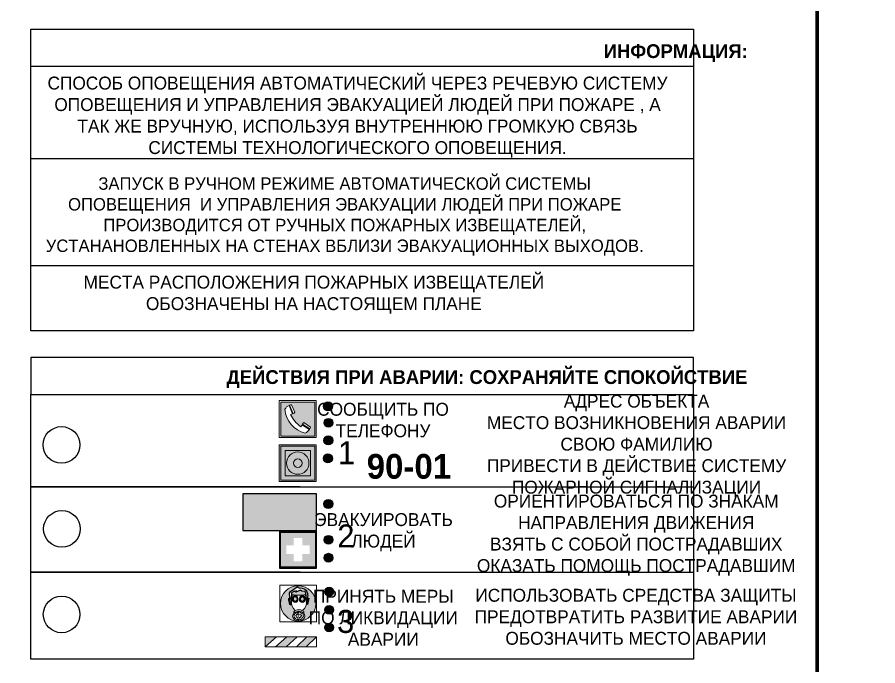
# Model space of a CAD drawing. Header units: millimetres. Extents: x 13114 to 67229, y 22859 to 38520.
# Drawn here: x 17693.4 to 17880.1, y 25170.6 to 25311.4 of the extents above; entities that cross this region are included whole.
import ezdxf

# ---------------------------------------------------------------- set-up
doc = ezdxf.new("R2010")
doc.units = ezdxf.units.MM
doc.styles.add('обычный', font='arial.ttf')

# ---------------------------------------------------------------- blocks, each defined once
blk = doc.blocks.new('A$C38D26F80')
h = blk.add_hatch(color=5)
h.dxf.hatch_style = 1
h.paths.add_polyline_path([(-8.77, -4.48, 1), (-0.19, -4.48, 1)])
h.paths.add_polyline_path([(-6.75, -3.58), (-6.75, -3.31), (-6.62, -3.22), (-6.5, -3.22), (-6.42, -3.3), (-6.39, -3.28), (-6.59, -2.23), (-6.59, -2.01), (-6.38, -1.58), (-4.76, -0.4), (-4.13, -0.79, -0.362848), (-2.1, -2.1, -0.201049), (-2.17, -2.48, 0.085434), (-2.26, -3.13), (-1.9, -3.16), (-2.25, -4.7), (-2.4, -4.59), (-2.43, -4.34), (-2.36, -4.34), (-2.14, -3.34), (-2.47, -3.42), (-2.58, -1.95), (-2.77, -1.58), (-3.58, -1.52), (-3.92, -1.26), (-5.05, -1.73), (-4.87, -1.39), (-5.41, -1.6), (-5.41, -1.46), (-6.13, -1.87), (-6.18, -3.5), (-6.56, -3.47), (-6.37, -4.59), (-6.16, -4.43), (-6.16, -4.66), (-6.36, -4.79), (-6.37, -4.8), (-6.51, -4.76)], flags=16)
h.paths.add_polyline_path([(-6.51, -4.76), (-6.36, -4.79), (-6.37, -4.8)], flags=0)
h.paths.add_polyline_path([(-5.92, -2.34, 0.089508), (-2.67, -2.35), (-2.48, -3.88, -0.268602), (-3.4, -6.18, 0.262449), (-5.2, -6.18, -0.268602), (-6.11, -3.88)], flags=16)
edge = h.paths.add_edge_path(flags=16)
edge.add_ellipse((-5.19, -3.41), major_axis=(0, 0.842), ratio=0.848992, start_angle=0, end_angle=360)
edge = h.paths.add_edge_path(flags=0)
edge.add_ellipse((-5.19, -3.39), major_axis=(0, 0.665), ratio=0.853798, start_angle=0, end_angle=360)
edge = h.paths.add_edge_path(flags=0)
edge.add_ellipse((-5.19, -3.4), major_axis=(0, 0.528), ratio=0.864094, start_angle=0, end_angle=360)
edge = h.paths.add_edge_path(flags=16)
edge.add_ellipse((-3.47, -3.4), major_axis=(0, 0.842), ratio=0.848992, start_angle=0, end_angle=360)
h.paths.add_polyline_path([(-3.13, -6.45), (-3.13, -6.84, 0.383174), (-5.57, -6.85), (-5.57, -6.49, -0.369952)], flags=16)
edge = h.paths.add_edge_path(flags=0)
edge.add_ellipse((-3.47, -3.39), major_axis=(0, 0.665), ratio=0.853798, start_angle=0, end_angle=360)
edge = h.paths.add_edge_path(flags=0)
edge.add_ellipse((-3.47, -3.4), major_axis=(0, 0.528), ratio=0.864094, start_angle=0, end_angle=360)
edge = h.paths.add_edge_path(flags=16)
edge.add_ellipse((-4.34, -7.57), major_axis=(-1.48, 0), ratio=0.744955, start_angle=0, end_angle=360)
h.paths.add_polyline_path([(-5.01, -6.85, -1), (-5.15, -6.85, -1)], flags=0)
h.paths.add_polyline_path([(-5.33, -7.14, -1), (-5.47, -7.14, -1)], flags=0)
h.paths.add_polyline_path([(-4.61, -6.71, -1), (-4.74, -6.71, -1)], flags=16)
h.paths.add_polyline_path([(-5.43, -7.51, -1), (-5.57, -7.51, -1)], flags=0)
h.paths.add_polyline_path([(-4.26, -6.67, -1), (-4.4, -6.67, -1)], flags=16)
h.paths.add_polyline_path([(-4.74, -7.14, -1), (-4.88, -7.14, -1)], flags=0)
h.paths.add_polyline_path([(-4.93, -7.43, -1), (-5.07, -7.43, -1)], flags=0)
h.paths.add_polyline_path([(-4.41, -7.07, -1), (-4.54, -7.07, -1)], flags=0)
h.paths.add_polyline_path([(-5.33, -7.87, -1), (-5.46, -7.87, -1)], flags=0)
h.paths.add_polyline_path([(-3.8, -6.71, -1), (-3.94, -6.71, -1)], flags=16)
h.paths.add_polyline_path([(-4.85, -7.78, -1), (-4.98, -7.78, -1)], flags=0)
h.paths.add_polyline_path([(-3.96, -7.14, -1), (-4.1, -7.14, -1)], flags=0)
h.paths.add_polyline_path([(-4.33, -7.53, -1), (-4.47, -7.53, -1)], flags=0)
h.paths.add_polyline_path([(-5.09, -8.12, -1), (-5.23, -8.12, -1)], flags=0)
h.paths.add_polyline_path([(-3.5, -6.94, -1), (-3.64, -6.94, -1)], flags=0)
h.paths.add_polyline_path([(-4.54, -7.97, -1), (-4.68, -7.97, -1)], flags=0)
h.paths.add_polyline_path([(-3.66, -7.39, -1), (-3.8, -7.39, -1)], flags=0)
h.paths.add_polyline_path([(-4.73, -8.35, -1), (-4.86, -8.35, -1)], flags=0)
h.paths.add_polyline_path([(-4.09, -7.96, -1), (-4.23, -7.96, -1)], flags=0)
h.paths.add_polyline_path([(-3.77, -7.74, -1), (-3.91, -7.74, -1)], flags=0)
h.paths.add_polyline_path([(-3.22, -7.27, -1), (-3.35, -7.27, -1)], flags=0)
h.paths.add_polyline_path([(-4.34, -8.4, -1), (-4.47, -8.4, -1)], flags=0)
h.paths.add_polyline_path([(-3.16, -7.61, -1), (-3.3, -7.61, -1)], flags=0)
h.paths.add_polyline_path([(-3.9, -8.35, -1), (-4.04, -8.35, -1)], flags=0)
h.paths.add_polyline_path([(-3.32, -7.91, -1), (-3.46, -7.91, -1)], flags=0)
h.paths.add_polyline_path([(-3.55, -8.23, -1), (-3.69, -8.23, -1)], flags=0)
at = {"color": 5, "lineweight": 5}
for p, q in [((-4.48, 0), (-8.96, 0)), ((-8.96, 0), (-8.96, -4.48)), ((-4.48, 0), (0, 0)), ((0, 0), (0, -4.48)), ((-6.59, -2.01), (-6.38, -1.58)), ((-6.59, -2.23), (-6.59, -2.01)), ((-6.38, -1.58), (-4.76, -0.4)), ((-6.13, -1.87), (-6.18, -3.5)), ((-5.41, -1.46), (-6.13, -1.87)), ((-4.87, -1.39), (-5.41, -1.6)), ((-5.41, -1.6), (-5.41, -1.46)), ((-3.92, -1.26), (-5.05, -1.73)), ((-5.05, -1.73), (-4.87, -1.39)), ((-4.76, -0.4), (-4.13, -0.79)), ((-3.58, -1.52), (-3.92, -1.26)), ((-2.77, -1.58), (-3.58, -1.52)), ((-2.58, -1.95), (-2.77, -1.58)), ((-2.47, -3.42), (-2.58, -1.95)), ((-6.75, -3.31), (-6.62, -3.22)), ((-6.75, -3.58), (-6.75, -3.31)), ((-6.51, -4.76), (-6.75, -3.58)), ((-6.62, -3.22), (-6.5, -3.22)), ((-6.39, -3.28), (-6.59, -2.23)), ((-6.18, -3.5), (-6.56, -3.47)), ((-6.56, -3.47), (-6.37, -4.59)), ((-6.5, -3.22), (-6.42, -3.3)), ((-6.42, -3.3), (-6.39, -3.28)), ((-5.92, -2.34), (-6.11, -3.88)), ((-2.67, -2.34), (-2.48, -3.88)), ((-2.14, -3.34), (-2.47, -3.42)), ((-2.36, -4.34), (-2.14, -3.34)), ((-1.9, -3.16), (-2.26, -3.13)), ((-2.25, -4.7), (-1.9, -3.16)), ((-8.96, -8.96), (-8.96, -4.48)), ((-6.37, -4.8), (-6.51, -4.76)), ((-6.37, -4.59), (-6.16, -4.43)), ((-6.16, -4.66), (-6.37, -4.8)), ((-6.16, -4.43), (-6.16, -4.66)), ((-2.43, -4.34), (-2.4, -4.59)), ((-2.43, -4.34), (-2.36, -4.34)), ((-2.4, -4.59), (-2.25, -4.7)), ((0, -8.96), (0, -4.48)), ((-5.57, -6.49), (-5.57, -6.85)), ((-3.13, -6.45), (-3.13, -6.84)), ((-4.48, -8.96), (-8.96, -8.96)), ((-4.48, -8.96), (0, -8.96))]:
    blk.add_line(p, q, dxfattribs=at)
at = {"color": 5}
for p, q in [((-6.59, -2.01), (-6.38, -1.58)), ((-6.59, -2.23), (-6.59, -2.01)), ((-6.38, -1.58), (-4.76, -0.4)), ((-6.13, -1.87), (-6.18, -3.5)), ((-5.41, -1.46), (-6.13, -1.87)), ((-4.87, -1.39), (-5.41, -1.6)), ((-5.41, -1.6), (-5.41, -1.46)), ((-3.92, -1.26), (-5.05, -1.73)), ((-5.05, -1.73), (-4.87, -1.39)), ((-4.76, -0.4), (-4.13, -0.79)), ((-3.58, -1.52), (-3.92, -1.26)), ((-2.77, -1.58), (-3.58, -1.52)), ((-2.58, -1.95), (-2.77, -1.58)), ((-2.47, -3.42), (-2.58, -1.95)), ((-6.75, -3.31), (-6.62, -3.22)), ((-6.75, -3.58), (-6.75, -3.31)), ((-6.51, -4.76), (-6.75, -3.58)), ((-6.62, -3.22), (-6.5, -3.22)), ((-6.39, -3.28), (-6.59, -2.23)), ((-6.18, -3.5), (-6.56, -3.47)), ((-6.56, -3.47), (-6.37, -4.59)), ((-6.5, -3.22), (-6.42, -3.3)), ((-6.42, -3.3), (-6.39, -3.28)), ((-2.14, -3.34), (-2.47, -3.42)), ((-2.36, -4.34), (-2.14, -3.34)), ((-2.26, -3.13), (-1.9, -3.16)), ((-1.9, -3.16), (-2.25, -4.7)), ((-6.37, -4.8), (-6.51, -4.76)), ((-6.36, -4.79), (-6.51, -4.76)), ((-6.37, -4.59), (-6.16, -4.43)), ((-6.16, -4.66), (-6.37, -4.8)), ((-6.16, -4.66), (-6.36, -4.79)), ((-6.16, -4.43), (-6.16, -4.66)), ((-2.4, -4.59), (-2.43, -4.34)), ((-2.43, -4.34), (-2.36, -4.34)), ((-2.25, -4.7), (-2.4, -4.59))]:
    blk.add_line(p, q, dxfattribs=at)
at = {"color": 5, "lineweight": 5}
for centre, radius in [((-4.48, -4.48), 4.29), ((-5.5, -7.51), 0.0678), ((-5.4, -7.14), 0.0678), ((-5.4, -7.87), 0.0678), ((-5.16, -8.12), 0.0678), ((-5.08, -6.85), 0.0678), ((-5, -7.43), 0.0678), ((-4.91, -7.78), 0.0678), ((-4.81, -7.14), 0.0678), ((-4.79, -8.35), 0.0678), ((-4.67, -6.71), 0.0678), ((-4.61, -7.97), 0.0678), ((-4.47, -7.07), 0.0678), ((-4.4, -7.53), 0.0678), ((-4.4, -8.4), 0.0678), ((-4.33, -6.67), 0.0678), ((-4.16, -7.96), 0.0678), ((-4.03, -7.14), 0.0678), ((-3.97, -8.35), 0.0678), ((-3.87, -6.71), 0.0678), ((-3.84, -7.74), 0.0678), ((-3.73, -7.39), 0.0678), ((-3.62, -8.23), 0.0678), ((-3.57, -6.94), 0.0678), ((-3.39, -7.91), 0.0678), ((-3.28, -7.27), 0.0678), ((-3.23, -7.61), 0.0678)]:
    blk.add_circle(centre, radius, dxfattribs=at)
at = {"color": 5}
for centre, radius, start, end in [((-3.89, -2.66), 1.88, 17.387, 97.1599), ((-0.35, -3.07), 1.91, 162.2553, 181.7878), ((-2.6, -2.2), 0.511, 326.3906, 11.8614)]:
    blk.add_arc(centre, radius, start, end, dxfattribs=at)
at = {"color": 5, "lineweight": 5}
for centre, radius, start, end in [((-3.66, -4.24), 2.47, 171.573, 231.7124), ((-4.28, 6.66), 9.15, 259.6987, 280.1569), ((-4.93, -4.24), 2.47, 308.2876, 8.427), ((-0.47, -3.05), 1.79, 161.5846, 182.4584), ((-2.6, -2.2), 0.513, 326.4781, 11.7739), ((-4.33, -7.88), 1.87, 50.358, 131.5662), ((-4.3, -7.78), 1.83, 60.5889, 119.4111), ((-4.34, -8.2), 1.82, 48.4943, 132.3565)]:
    blk.add_arc(centre, radius, start, end, dxfattribs=at)
for centre, major_axis, ratio in [((-5.19, -3.41), (0, 0.842), 0.848992), ((-5.19, -3.39), (0, 0.665), 0.853798), ((-5.19, -3.4), (0, 0.528), 0.864094), ((-3.47, -3.4), (0, 0.842), 0.848992), ((-3.47, -3.39), (0, 0.665), 0.853798), ((-3.47, -3.4), (0, 0.528), 0.864094), ((-4.34, -7.57), (-1.48, 0), 0.744955)]:
    blk.add_ellipse(centre, major_axis=major_axis, ratio=ratio, dxfattribs=at)
blk = doc.blocks.new('A$C47DD6509')
at = {"lineweight": 5}
for points in [[(-8.69, 0), (-11.19, 0), (-11.19, -2.22)], [(-4.22, 0), (-6.45, 0), (-8.91, -2.22), (-6.61, -2.22)], [(0, 0), (-2.09, 0), (-4.36, -2.22), (-2.29, -2.22)]]:
    blk.add_hatch(color=242, dxfattribs=at).paths.add_polyline_path(points)
at = {"color": 242, "lineweight": 5}
for p, q in [((-11.19, -2.22), (-8.69, 0)), ((-11.19, -2.22), (-11.19, 0)), ((-11.19, 0), (-8.69, 0)), ((-11.19, 0), (0, 0)), ((-8.91, -2.22), (-6.45, 0)), ((-6.61, -2.22), (-4.22, 0)), ((-4.36, -2.22), (-2.09, 0)), ((-2.29, -2.22), (0, 0)), ((0, 0), (0, -2.22)), ((0, -2.22), (-11.19, -2.22))]:
    blk.add_line(p, q, dxfattribs=at)
blk = doc.blocks.new('A$C32E8229D')
at = {"true_color": 0xffffff}
blk.add_hatch(color=7, dxfattribs=at).paths.add_polyline_path([(0, 0), (0, -8), (16, -8), (16, 0)])
h = blk.add_hatch(color=126)
h.paths.add_polyline_path([(0.2, -0.2), (15.8, -0.2), (15.8, -7.8), (0.2, -7.8)])
h.paths.add_polyline_path([(13.49, -2.05), (12.08, -2.05), (11.37, -2.63, 0.162397), (11.29, -2.84), (11.29, -3.63), (10.35, -3.63), (10.35, -4.05), (11.68, -4.05), (11.68, -3.48), (12.26, -4.28), (11.29, -5.1), (11.29, -6.78), (11.85, -6.78), (11.85, -5.44), (12.8, -4.64), (12.8, -5.94), (14.46, -5.94), (14.46, -5.39), (13.45, -5.39), (13.45, -3.97), (12.46, -2.59), (13.15, -2.59), (13.69, -3.34), (14.18, -3)], flags=16)
h.paths.add_polyline_path([(10.74, -1.82, 1), (11.8, -1.82, 1)], flags=16)
h.paths.add_polyline_path([(9.39, -3.59), (5.99, -3.59), (6.56, -3.03), (5.91, -3.03), (5.1, -3.83), (5.91, -4.64), (6.56, -4.64), (5.99, -4.09), (9.39, -4.09)], flags=16)
h.paths.add_polyline_path([(4.29, -1.08), (1.72, -1.08), (1.72, -6.6), (4.29, -6.6)], flags=16)
at = {"color": 126}
blk.add_lwpolyline([(16, -8), (0, -8), (0, 0), (16, 0)], close=True, dxfattribs=at)
blk = doc.blocks.new('A$C18900ED3')
h = blk.add_hatch(color=126)
h.paths.add_polyline_path([(-0.18, -0.18), (-7.02, -0.18), (-7.02, -7.02), (-0.18, -7.02)])
h.paths.add_polyline_path([(-5.89, -4.46), (-5.89, -2.77), (-4.46, -2.77), (-4.46, -1.31), (-2.77, -1.31), (-2.77, -2.77), (-1.33, -2.77), (-1.33, -4.46), (-2.77, -4.46), (-2.77, -5.89), (-4.46, -5.89), (-4.46, -4.46)], flags=16)
at = {"color": 126}
for p, q in [((-7.2, 0), (-7.2, -7.2)), ((0, 0), (-7.2, 0)), ((0, -7.2), (0, 0)), ((-7.02, -7.02), (-7.02, -0.18)), ((-7.02, -0.18), (-0.18, -0.18)), ((-0.18, -0.18), (-0.18, -7.02)), ((-7.2, -7.2), (0, -7.2)), ((-0.18, -7.02), (-7.02, -7.02))]:
    blk.add_line(p, q, dxfattribs=at)
blk = doc.blocks.new('A$C456E1F9C')
at = {"lineweight": 5}
h = blk.add_hatch(color=242, dxfattribs=at)
h.paths.add_polyline_path([(0.51, -1.47), (0.51, -13.26), (12.29, -13.26), (12.29, -1.47)])
h.paths.add_polyline_path([(5.42, -4.95, -0.254479), (4.78, -5.4), (3.52, -2.53, -0.209735), (4.23, -2.4)], flags=16)
h.paths.add_polyline_path([(8.53, -8.6), (10.87, -10.17), (10.54, -10.76), (8.03, -9.13, -0.192251)], flags=16)
h.paths.add_polyline_path([(4.61, -5.49, 0.005518), (3.87, -5.72, 0.128647), (7.49, -10.01, 0.00809), (7.83, -9.33), (10.47, -10.97, -0.16736), (8.99, -12.25, -0.327862), (1.95, -3.95, -0.166952), (3.36, -2.62)], flags=16)
at = {"color": 242, "lineweight": 5}
for p, q in [((0, -13.77), (0, -0.97)), ((12.8, -0.97), (0, -0.97)), ((4.61, -5.49), (3.36, -2.62)), ((3.52, -2.53), (4.78, -5.4)), ((4.23, -2.4), (5.42, -4.95)), ((12.8, -13.77), (12.8, -0.97)), ((10.81, -10.12), (8.53, -8.6)), ((7.83, -9.33), (10.47, -10.97)), ((8.03, -9.13), (10.54, -10.76)), ((10.54, -10.76), (10.8, -10.3)), ((10.8, -10.3), (10.81, -10.12)), ((0, -13.77), (12.8, -13.77))]:
    blk.add_line(p, q, dxfattribs=at)
blk.add_lwpolyline([(0.51, -1.47), (12.29, -1.47), (12.29, -13.26), (0.51, -13.26)], close=True, dxfattribs=at)
for centre, radius, start, end in [((4.59, -5.34), 2.99, 114.2845, 152.1974), ((4.02, -3.27), 0.891, 76.3284, 123.7092), ((11.12, -3.31), 9.19, 183.9915, 256.6009), ((14.98, -39.1), 35.17, 107.1487, 108.4135), ((13.86, -0.94), 11.08, 205.5536, 234.8762), ((4.68, -4.59), 0.824, 276.9621, 334.0723), ((8.94, -9.5), 0.989, 114.4092, 157.9388), ((-13.31, 0.8), 23.44, 332.5487, 334.4027), ((7.87, -9.46), 3, 291.9291, 329.9329)]:
    blk.add_arc(centre, radius, start, end, dxfattribs=at)
blk = doc.blocks.new('A$C54414219')
at = {"true_color": 0xffffff}
h = blk.add_hatch(color=7, dxfattribs=at)
h.paths.add_polyline_path([(2.39, -9.45), (2.39, -18.3), (11.23, -18.3), (11.23, -9.45)], flags=0)
h.paths.add_polyline_path([(10.71, -13.87, -1), (2.92, -13.87, -1)], flags=0)
h.paths.add_polyline_path([(8.3, -13.87, -1), (5.33, -13.87, -1)], flags=0)
h.paths.add_polyline_path([(0.41, -7.47), (0.41, -20.27), (13.21, -20.27), (13.21, -7.47)])
h.paths.add_polyline_path([(0.92, -19.77), (12.71, -19.77), (12.71, -7.98), (0.92, -7.98)], flags=16)
h.paths.add_polyline_path([(11.23, -9.45), (11.23, -18.3), (2.39, -18.3), (2.39, -9.45)], flags=0)
at = {"lineweight": 5}
h = blk.add_hatch(color=242, dxfattribs=at)
h.paths.add_polyline_path([(12.71, -7.98), (0.92, -7.98), (0.92, -19.77), (12.71, -19.77)])
h.paths.add_polyline_path([(11.23, -18.3), (2.39, -18.3), (2.39, -9.45), (11.23, -9.45)], flags=16)
h.paths.add_polyline_path([(10.71, -13.87, -1), (2.92, -13.87, -1)], flags=0)
h.paths.add_polyline_path([(8.3, -13.87, -1), (5.33, -13.87, -1)], flags=0)
at = {"true_color": 0xffffff}
h = blk.add_hatch(color=7, dxfattribs=at)
h.paths.add_polyline_path([(2.39, -9.45), (2.39, -18.3), (11.23, -18.3), (11.23, -9.45)])
h.paths.add_polyline_path([(10.71, -13.87, -1), (2.92, -13.87, -1)], flags=16)
h.paths.add_polyline_path([(8.3, -13.87, -1), (5.33, -13.87, -1)], flags=0)
at = {"lineweight": 5}
h = blk.add_hatch(color=242, dxfattribs=at)
h.paths.add_polyline_path([(2.92, -13.87, 1), (10.71, -13.87, 1)])
h.paths.add_polyline_path([(8.3, -13.87, -1), (5.33, -13.87, -1)], flags=16)
at = {"color": 242, "lineweight": 5}
for p, q in [((0.41, -20.27), (0.41, -7.47)), ((0.41, -7.47), (13.21, -7.47)), ((0.41, -7.47), (13.21, -7.47)), ((13.21, -20.27), (13.21, -7.47)), ((0.41, -20.27), (13.21, -20.27))]:
    blk.add_line(p, q, dxfattribs=at)
for points in [[(0.92, -7.98), (12.71, -7.98), (12.71, -19.77), (0.92, -19.77)], [(2.39, -9.45), (11.23, -9.45), (11.23, -18.3), (2.39, -18.3)]]:
    blk.add_lwpolyline(points, close=True, dxfattribs=at)
for radius in [3.89, 1.49]:
    blk.add_circle((6.81, -13.87), radius, dxfattribs=at)

msp = doc.modelspace()

# ---------------------------------------------------------------- hatches: boundary and pattern name
at = {"lineweight": 0}
h = msp.add_hatch(color=256, dxfattribs=at)
h.dxf.hatch_style = 1
h.paths.add_polyline_path([(17759.87, 25226.98, 1), (17761.8, 25226.98, 1)])
h = msp.add_hatch(color=256, dxfattribs=at)
h.dxf.hatch_style = 1
h.paths.add_polyline_path([(17759.98, 25223.39, 1), (17761.91, 25223.39, 1)])
h = msp.add_hatch(color=256, dxfattribs=at)
h.dxf.hatch_style = 1
h.paths.add_polyline_path([(17759.94, 25219.58, 1), (17761.87, 25219.58, 1)])
h = msp.add_hatch(color=256, dxfattribs=at)
h.dxf.hatch_style = 1
h.paths.add_polyline_path([(17759.86, 25215.66, 1), (17761.79, 25215.66, 1)])
h = msp.add_hatch(color=256, dxfattribs=at)
h.dxf.hatch_style = 1
h.paths.add_polyline_path([(17759.94, 25205.77, 1), (17761.87, 25205.77, 1)])
h = msp.add_hatch(color=256, dxfattribs=at)
h.dxf.hatch_style = 1
h.paths.add_polyline_path([(17759.98, 25197.99, 1), (17761.91, 25197.99, 1)])
h = msp.add_hatch(color=256, dxfattribs=at)
h.dxf.hatch_style = 1
h.paths.add_polyline_path([(17759.97, 25194.09, 1), (17761.9, 25194.09, 1)])
h = msp.add_hatch(color=256, dxfattribs=at)
h.dxf.hatch_style = 1
h.paths.add_polyline_path([(17760.13, 25186.73, 1), (17762.06, 25186.73, 1)])
h = msp.add_hatch(color=256, dxfattribs=at)
h.dxf.hatch_style = 1
h.paths.add_polyline_path([(17760.13, 25182.79, 1), (17762.06, 25182.79, 1)])
h = msp.add_hatch(color=256, dxfattribs=at)
h.dxf.hatch_style = 1
h.paths.add_polyline_path([(17760.13, 25178.95, 1), (17762.06, 25178.95, 1)])

# ---------------------------------------------------------------- linework, layer by layer
at = {"color": 6, "lineweight": 100}
for points in [[(17266.97, 25068.3), (17866.97, 25068.3), (17866.97, 25463.3), (17266.97, 25463.3)], [(17866.97, 25068.3), (18466.97, 25068.3), (18466.97, 25463.3), (17866.97, 25463.3)]]:
    msp.add_lwpolyline(points, close=True, dxfattribs=at)
at = {"color": 0}
msp.add_lwpolyline([(17696.39, 25308.82), (17840.16, 25308.82), (17840.16, 25243.37), (17696.39, 25243.37)], close=True, dxfattribs=at)
for points in [[(17696.39, 25300.77), (17840.16, 25300.77)], [(17696.39, 25280.78), (17840.16, 25280.78)], [(17696.39, 25257.53), (17840.16, 25257.53)]]:
    msp.add_lwpolyline(points, dxfattribs=at)
for points in [[(17696.39, 25229.51), (17840.16, 25229.51), (17840.16, 25237.56), (17696.39, 25237.56)], [(17696.39, 25229.51), (17840.16, 25229.51), (17840.16, 25172.11), (17696.39, 25172.11)]]:
    msp.add_lwpolyline(points, close=True)
for points in [[(17754.81, 25209.52), (17696.39, 25209.52), (17840.16, 25209.52)], [(17754.81, 25190.94), (17696.39, 25190.94), (17840.16, 25190.94)]]:
    msp.add_lwpolyline(points)
for centre, radius in [((17760.84, 25226.98), 0.966), ((17760.94, 25223.39), 0.966), ((17703.02, 25218.59), 3.98), ((17760.9, 25219.58), 0.966), ((17760.82, 25215.66), 0.966), ((17760.91, 25205.77), 0.966), ((17703.11, 25200.36), 3.98), ((17760.95, 25197.99), 0.966), ((17760.94, 25194.09), 0.966), ((17761.1, 25186.73), 0.966), ((17703.05, 25181.79), 3.98), ((17761.09, 25182.79), 0.966), ((17761.09, 25178.95), 0.966)]:
    msp.add_circle(centre, radius)

# ---------------------------------------------------------------- block references
for name, p, xscale, yscale, zscale in [('A$C456E1F9C', (17750.28, 25228.8), 0.625, 0.625, 0.625), ('A$C54414219', (17750.02, 25223.31), 0.625, 0.625, 0.625), ('A$C18900ED3', (17758.35, 25199.84), 1.111111111007631, 1.111111111007631, 1.111111111007631), ('A$C38D26F80', (17758.37, 25188.17), 0.8928571427240968, 0.8928571427240968, 0.8928571427240968)]:
    msp.add_blockref(name, p, dxfattribs=dict(xscale=xscale, yscale=yscale, zscale=zscale))
at = {"xscale": -1}
msp.add_blockref('A$C32E8229D', (17758.35, 25207.99), dxfattribs=at)
at = {"color": 242, "true_color": 0xc1121c}
msp.add_blockref('A$C47DD6509', (17758.37, 25176.96), dxfattribs=at)

# ---------------------------------------------------------------- texts
at = {"lineweight": 0, "attachment_point": 5, "style": 'обычный'}
for s, insert, char_height, width in [('{\\fProxima Nova Rg|b1|i0|c204|p2;ИНФОРМАЦИЯ:\\H1.1997x; }', (17836.3, 25303.63), 3, 175.1736), ('{\\fProxima Nova Rg|b0|i0|c204|p2;СПОСОБ ОПОВЕЩЕНИЯ АВТОМАТИЧЕСКИЙ ЧЕРЕЗ РЕЧЕВУЮ СИСТЕМУ ОПОВЕЩЕНИЯ И УПРАВЛЕНИЯ ЭВАКУАЦИЕЙ ЛЮДЕЙ ПРИ ПОЖАРЕ , А ТАК ЖЕ ВРУЧНУЮ, ИСПОЛЬЗУЯ ВНУТРЕННЮЮ ГРОМКУЮ СВЯЗЬ СИСТЕМЫ ТЕХНОЛОГИЧЕСКОГО ОПОВЕЩЕНИЯ.}', (17767.25, 25289.73), 2.8, 137.0334), ('{\\fProxima Nova Rg|b0|i0|c204|p2;\\P\\pt8.1;ЗАПУСК В РУЧНОМ РЕЖИМЕ АВТОМАТИЧЕСКОЙ СИСТЕМЫ ОПОВЕЩЕНИЯ  И УПРАВЛЕНИЯ ЭВАКУАЦИИ ЛЮДЕЙ ПРИ ПОЖАРЕ ПРОИЗВОДИТСЯ ОТ РУЧНЫХ ПОЖАРНЫХ ИЗВЕЩАТЕЛЕЙ, УСТАНАНОВЛЕННЫХ НА СТЕНАХ ВБЛИЗИ ЭВАКУАЦИОННЫХ ВЫХОДОВ. }', (17764.47, 25270.43), 2.7, 131.4512), ('\\pt8.4;{\\fProxima Nova Rg|b0|i0|c204|p2;\\PМЕСТА РАСПОЛОЖЕНИЯ ПОЖАРНЫХ ИЗВЕЩАТЕЛЕЙ ОБОЗНАЧЕНЫ НА НАСТОЯЩЕМ ПЛАНЕ}', (17757.77, 25253.52), 2.8, 118.5618), ('{\\fProxima Nova Rg|b1|i0|c204|p2;ДЕЙСТВИЯ ПРИ АВАРИИ: СОХРАНЯЙТЕ СПОКОЙСТВИЕ\\H1.6644x; }', (17795.34, 25232.88), 3, 175.1736), ('\\pi-8.4,l8.4,t8.4;{\\fProxima Nova Rg|b0|i0|c204|p2;АДРЕС ОБЪЕКТА\\PМЕСТО ВОЗНИКНОВЕНИЯ АВАРИИ\\PСВОЮ ФАМИЛИЮ\\PПРИВЕСТИ В ДЕЙСТВИЕ СИСТЕМУ \\PПОЖАРНОЙ СИГНАЛИЗАЦИИ}', (17827.79, 25218.35), 2.8, 126.6484), ('{\\fProxima Nova Rg|b0|i0|c204|p2;СООБЩИТЬ ПО \\PТЕЛЕФОНУ}', (17772.78, 25223.97), 2.8, 126.6484), ('{\\fProxima Nova Rg|b0|i0|c204|p2;1\\H1.1667x; }', (17764.88, 25216.9), 5, 126.6484), ('{\\fProxima Nova Rg|b1|i0|c204|p2;\\H1.0714x;90-01\\fProxima Nova Rg|b0|i0|c204|p2;\\H0.93331x; \\H1.3449x; }', (17778.4, 25213.9), 5, 126.6484), ('\\pi-8.4,l8.4,t8.4;{\\fProxima Nova Rg|b0|i0|c204|p2;ОРИЕНТИРОВАТЬСЯ ПО ЗНАКАМ \\PНАПРАВЛЕНИЯ ДВИЖЕНИЯ\\PВЗЯТЬ С СОБОЙ ПОСТРАДАВШИХ\\PОКАЗАТЬ ПОМОЩЬ ПОСТРАДАВШИМ}', (17827.72, 25198.99), 2.8, 126.6484), ('{\\fProxima Nova Rg|b0|i0|c204|p2;ЭВАКУИРОВАТЬ \\PЛЮДЕЙ}', (17772.88, 25199.64), 2.8, 126.6484), ('{\\fProxima Nova Rg|b0|i0|c204|p2;2\\H1.1967x; }', (17764.73, 25198.82), 5, 126.6484), ('{\\fProxima Nova Rg|b0|i0|c204|p2;ПРИНЯТЬ МЕРЫ \\PПО ЛИКВИДАЦИИ \\PАВАРИИ}', (17772.84, 25181.07), 2.8, 126.6484), ('\\pi-8.4,l8.4,t8.4;{\\fProxima Nova Rg|b0|i0|c204|p2;ИСПОЛЬЗОВАТЬ СРЕДСТВА ЗАЩИТЫ \\PПРЕДОТВРАТИТЬ РАЗВИТИЕ АВАРИИ\\PОБОЗНАЧИТЬ МЕСТО АВАРИИ}', (17827.66, 25181.26), 2.8, 126.6484), ('{\\fProxima Nova Rg|b0|i0|c204|p2;3\\H1.1967x; }', (17764.67, 25180.24), 5, 126.6484)]:
    msp.add_mtext(s, dxfattribs=dict(at, insert=insert, char_height=char_height, width=width))

doc.saveas('drawing.dxf')
